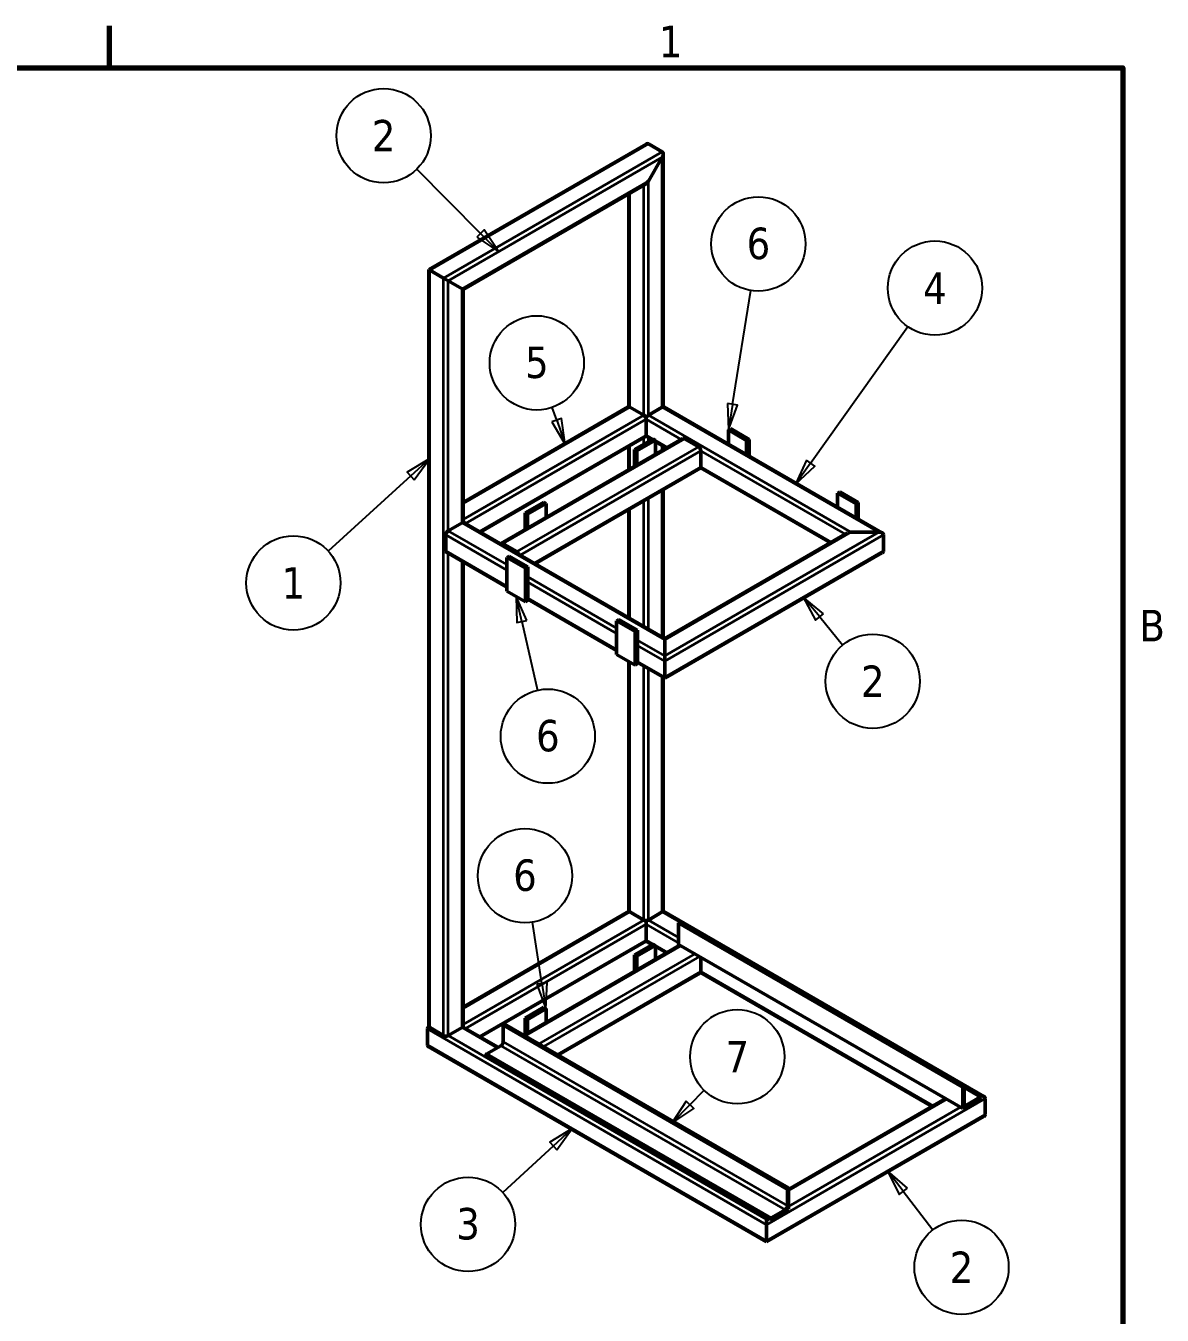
# Model space of a CAD drawing. Header units: millimetres. Extents: x 66 to 8570, y 188 to 5400.
# Drawn here: x 6315 to 8519, y 2854 to 5354 of the extents above; entities that cross this region are included whole.
import ezdxf

# ---------------------------------------------------------------- set-up
doc = ezdxf.new("R2010")
doc.units = ezdxf.units.MM
doc.header["$LTSCALE"] = 20
for name, color, linetype, lineweight in [('Border (ANSI)', 7, 'Continuous', 70), ('Symbol (ANSI)', 3, 'Continuous', 25), ('Visible (ANSI)', 7, 'Continuous', 50), ('Visible Narrow (ANSI)', 7, 'Continuous', 35)]:
    doc.layers.add(name, color=color, linetype=linetype, lineweight=lineweight)
doc.styles.add('Note Text (ANSI)', font='tahoma.ttf')

# ---------------------------------------------------------------- blocks, each defined once
blk = doc.blocks.new('Borders Default Border')
at = {"layer": 'Border (ANSI)'}
blk.add_line((323.85, 263.65), (323.85, 267.72), dxfattribs=at)
at = {"layer": 'Border (ANSI)', "flags": 128}
blk.add_lwpolyline([(9.65, 15.75), (9.65, 263.65), (422.15, 263.65), (422.15, 15.75), (9.65, 15.75)], dxfattribs=at)
at = {"layer": 'Border (ANSI)', "char_height": 3.05, "attachment_point": 7, "style": 'Note Text (ANSI)'}
for s, insert in [('1', (377.14, 264.67)), ('B', (423.76, 208.03))]:
    blk.add_mtext(s, dxfattribs=dict(at, insert=insert))
blk = doc.blocks.new('Balloon1')
at = {"layer": 'Symbol (ANSI)'}
for p, q in [((392.74, 210.39), (391.14, 212.32)), ((393.12, 210.71), (391.14, 212.32)), ((391.14, 212.32), (392.35, 210.07)), ((392.35, 210.07), (393.12, 210.71)), ((392.74, 210.39), (394.97, 207.68))]:
    blk.add_line(p, q, dxfattribs=at)
at = {"layer": 'Symbol (ANSI)', "flags": 128}
blk.add_lwpolyline([(393.12, 210.71), (391.14, 212.32), (392.35, 210.07), (393.12, 210.71)], dxfattribs=at)
at = {"layer": 'Symbol (ANSI)'}
blk.add_circle((397.89, 204.16), 4.57, dxfattribs=at)
blk.add_solid([(393.12, 210.71), (391.14, 212.32), (392.35, 210.07), (393.12, 210.71)], dxfattribs=at)
at = {"layer": 'Symbol (ANSI)', "insert": (397.89, 204.16), "char_height": 3.05, "attachment_point": 5, "style": 'Note Text (ANSI)'}
blk.add_mtext('2', dxfattribs=at)
blk = doc.blocks.new('Balloon2')
at = {"layer": 'Symbol (ANSI)'}
for p, q in [((391.86, 225.31), (401.28, 238.57)), ((391.45, 225.6), (390.41, 223.27)), ((391.86, 225.31), (390.41, 223.27)), ((392.27, 225.02), (391.45, 225.6)), ((390.41, 223.27), (392.27, 225.02))]:
    blk.add_line(p, q, dxfattribs=at)
at = {"layer": 'Symbol (ANSI)', "flags": 128}
blk.add_lwpolyline([(391.45, 225.6), (390.41, 223.27), (392.27, 225.02), (391.45, 225.6)], dxfattribs=at)
at = {"layer": 'Symbol (ANSI)'}
blk.add_circle((403.92, 242.28), 4.57, dxfattribs=at)
blk.add_solid([(391.45, 225.6), (390.41, 223.27), (392.27, 225.02), (391.45, 225.6)], dxfattribs=at)
at = {"layer": 'Symbol (ANSI)', "insert": (403.92, 242.28), "char_height": 3.05, "attachment_point": 5, "style": 'Note Text (ANSI)'}
blk.add_mtext('4', dxfattribs=at)
blk = doc.blocks.new('Balloon3')
at = {"layer": 'Symbol (ANSI)'}
for p, q in [((384.28, 231), (386.07, 242.05)), ((383.79, 231.08), (383.88, 228.54)), ((384.77, 230.92), (383.79, 231.08)), ((384.28, 231), (383.88, 228.54)), ((383.88, 228.54), (384.77, 230.92))]:
    blk.add_line(p, q, dxfattribs=at)
at = {"layer": 'Symbol (ANSI)', "flags": 128}
blk.add_lwpolyline([(383.79, 231.08), (383.88, 228.54), (384.77, 230.92), (383.79, 231.08)], dxfattribs=at)
at = {"layer": 'Symbol (ANSI)'}
blk.add_circle((386.8, 246.56), 4.57, dxfattribs=at)
blk.add_solid([(383.79, 231.08), (383.88, 228.54), (384.77, 230.92), (383.79, 231.08)], dxfattribs=at)
at = {"layer": 'Symbol (ANSI)', "insert": (386.8, 246.59), "char_height": 3.05, "attachment_point": 5, "style": 'Note Text (ANSI)'}
blk.add_mtext('6', dxfattribs=at)
blk = doc.blocks.new('Balloon4')
at = {"layer": 'Symbol (ANSI)'}
for p, q in [((359.84, 247.58), (353.64, 253.83)), ((360.19, 247.94), (359.48, 247.23)), ((359.84, 247.58), (361.6, 245.81)), ((361.6, 245.81), (360.19, 247.94)), ((359.48, 247.23), (361.6, 245.81))]:
    blk.add_line(p, q, dxfattribs=at)
at = {"layer": 'Symbol (ANSI)', "flags": 128}
blk.add_lwpolyline([(359.48, 247.23), (361.6, 245.81), (360.19, 247.94), (359.48, 247.23)], dxfattribs=at)
at = {"layer": 'Symbol (ANSI)'}
blk.add_circle((350.44, 257.06), 4.57, dxfattribs=at)
blk.add_solid([(359.48, 247.23), (361.6, 245.81), (360.19, 247.94), (359.48, 247.23)], dxfattribs=at)
at = {"layer": 'Symbol (ANSI)', "insert": (350.44, 257.06), "char_height": 3.05, "attachment_point": 5, "style": 'Note Text (ANSI)'}
blk.add_mtext('2', dxfattribs=at)
blk = doc.blocks.new('Balloon5')
at = {"layer": 'Symbol (ANSI)'}
for p, q in [((354.91, 225.75), (352.73, 224.44)), ((353.07, 224.07), (354.91, 225.75)), ((353.4, 223.7), (354.91, 225.75)), ((353.07, 224.07), (345.06, 216.76)), ((352.73, 224.44), (353.4, 223.7))]:
    blk.add_line(p, q, dxfattribs=at)
at = {"layer": 'Symbol (ANSI)', "flags": 128}
blk.add_lwpolyline([(353.4, 223.7), (354.91, 225.75), (352.73, 224.44), (353.4, 223.7)], dxfattribs=at)
at = {"layer": 'Symbol (ANSI)'}
blk.add_circle((341.69, 213.69), 4.57, dxfattribs=at)
blk.add_solid([(353.4, 223.7), (354.91, 225.75), (352.73, 224.44), (353.4, 223.7)], dxfattribs=at)
at = {"layer": 'Symbol (ANSI)', "insert": (341.69, 213.69), "char_height": 3.05, "attachment_point": 5, "style": 'Note Text (ANSI)'}
blk.add_mtext('1', dxfattribs=at)
blk = doc.blocks.new('Balloon6')
at = {"layer": 'Symbol (ANSI)'}
for p, q in [((380.16, 163.09), (381.55, 164.5)), ((379.8, 163.44), (378.41, 161.31)), ((380.16, 163.09), (378.41, 161.31)), ((378.41, 161.31), (380.52, 162.74)), ((380.52, 162.74), (379.8, 163.44))]:
    blk.add_line(p, q, dxfattribs=at)
at = {"layer": 'Symbol (ANSI)', "flags": 128}
blk.add_lwpolyline([(379.8, 163.44), (378.41, 161.31), (380.52, 162.74), (379.8, 163.44)], dxfattribs=at)
at = {"layer": 'Symbol (ANSI)'}
blk.add_circle((384.75, 167.75), 4.57, dxfattribs=at)
blk.add_solid([(379.8, 163.44), (378.41, 161.31), (380.52, 162.74), (379.8, 163.44)], dxfattribs=at)
at = {"layer": 'Symbol (ANSI)', "insert": (384.75, 167.75), "char_height": 3.05, "attachment_point": 5, "style": 'Note Text (ANSI)'}
blk.add_mtext('7', dxfattribs=at)
blk = doc.blocks.new('Balloon7')
at = {"layer": 'Symbol (ANSI)'}
for p, q in [((400.85, 154.71), (399.33, 156.69)), ((401.25, 155.01), (399.33, 156.69)), ((399.33, 156.69), (400.45, 154.4)), ((400.45, 154.4), (401.25, 155.01)), ((400.85, 154.71), (403.73, 150.95))]:
    blk.add_line(p, q, dxfattribs=at)
at = {"layer": 'Symbol (ANSI)', "flags": 128}
blk.add_lwpolyline([(401.25, 155.01), (399.33, 156.69), (400.45, 154.4), (401.25, 155.01)], dxfattribs=at)
at = {"layer": 'Symbol (ANSI)'}
blk.add_circle((406.5, 147.33), 4.57, dxfattribs=at)
blk.add_solid([(401.25, 155.01), (399.33, 156.69), (400.45, 154.4), (401.25, 155.01)], dxfattribs=at)
at = {"layer": 'Symbol (ANSI)', "insert": (406.5, 147.33), "char_height": 3.05, "attachment_point": 5, "style": 'Note Text (ANSI)'}
blk.add_mtext('2', dxfattribs=at)
blk = doc.blocks.new('Balloon8')
at = {"layer": 'Symbol (ANSI)'}
for p, q in [((368.74, 160.78), (366.56, 159.45)), ((366.9, 159.08), (368.74, 160.78)), ((367.24, 158.72), (368.74, 160.78)), ((366.9, 159.08), (361.99, 154.58)), ((366.56, 159.45), (367.24, 158.72))]:
    blk.add_line(p, q, dxfattribs=at)
at = {"layer": 'Symbol (ANSI)', "flags": 128}
blk.add_lwpolyline([(367.24, 158.72), (368.74, 160.78), (366.56, 159.45), (367.24, 158.72)], dxfattribs=at)
at = {"layer": 'Symbol (ANSI)'}
blk.add_circle((358.63, 151.49), 4.57, dxfattribs=at)
blk.add_solid([(367.24, 158.72), (368.74, 160.78), (366.56, 159.45), (367.24, 158.72)], dxfattribs=at)
at = {"layer": 'Symbol (ANSI)', "insert": (358.63, 151.53), "char_height": 3.05, "attachment_point": 5, "style": 'Note Text (ANSI)'}
blk.add_mtext('3', dxfattribs=at)
blk = doc.blocks.new('Balloon9')
at = {"layer": 'Symbol (ANSI)'}
for p, q in [((367.23, 229.47), (366.8, 230.71)), ((367.7, 229.64), (366.75, 229.31)), ((366.75, 229.31), (368.05, 227.11)), ((367.23, 229.47), (368.05, 227.11)), ((368.05, 227.11), (367.7, 229.64))]:
    blk.add_line(p, q, dxfattribs=at)
at = {"layer": 'Symbol (ANSI)', "flags": 128}
blk.add_lwpolyline([(366.75, 229.31), (368.05, 227.11), (367.7, 229.64), (366.75, 229.31)], dxfattribs=at)
at = {"layer": 'Symbol (ANSI)'}
blk.add_circle((365.3, 235.03), 4.57, dxfattribs=at)
blk.add_solid([(366.75, 229.31), (368.05, 227.11), (367.7, 229.64), (366.75, 229.31)], dxfattribs=at)
at = {"layer": 'Symbol (ANSI)', "insert": (365.3, 235.06), "char_height": 3.05, "attachment_point": 5, "style": 'Note Text (ANSI)'}
blk.add_mtext('5', dxfattribs=at)
blk = doc.blocks.new('Balloon10')
at = {"layer": 'Symbol (ANSI)'}
for p, q in [((363.85, 209.95), (363.3, 212.39)), ((364.34, 210.06), (363.3, 212.39)), ((363.3, 212.39), (363.37, 209.84)), ((363.37, 209.84), (364.34, 210.06)), ((363.85, 209.95), (365.36, 203.27))]:
    blk.add_line(p, q, dxfattribs=at)
at = {"layer": 'Symbol (ANSI)', "flags": 128}
blk.add_lwpolyline([(364.34, 210.06), (363.3, 212.39), (363.37, 209.84), (364.34, 210.06)], dxfattribs=at)
at = {"layer": 'Symbol (ANSI)'}
blk.add_circle((366.37, 198.83), 4.57, dxfattribs=at)
blk.add_solid([(364.34, 210.06), (363.3, 212.39), (363.37, 209.84), (364.34, 210.06)], dxfattribs=at)
at = {"layer": 'Symbol (ANSI)', "insert": (366.37, 198.86), "char_height": 3.05, "attachment_point": 5, "style": 'Note Text (ANSI)'}
blk.add_mtext('6', dxfattribs=at)
blk = doc.blocks.new('Balloon11')
at = {"layer": 'Symbol (ANSI)'}
for p, q in [((365.8, 174.88), (364.87, 180.79)), ((366.3, 174.96), (365.31, 174.8)), ((365.31, 174.8), (366.19, 172.41)), ((365.8, 174.88), (366.19, 172.41)), ((366.19, 172.41), (366.3, 174.96))]:
    blk.add_line(p, q, dxfattribs=at)
at = {"layer": 'Symbol (ANSI)', "flags": 128}
blk.add_lwpolyline([(365.31, 174.8), (366.19, 172.41), (366.3, 174.96), (365.31, 174.8)], dxfattribs=at)
at = {"layer": 'Symbol (ANSI)'}
blk.add_circle((364.15, 185.3), 4.57, dxfattribs=at)
blk.add_solid([(365.31, 174.8), (366.19, 172.41), (366.3, 174.96), (365.31, 174.8)], dxfattribs=at)
at = {"layer": 'Symbol (ANSI)', "insert": (364.15, 185.33), "char_height": 3.05, "attachment_point": 5, "style": 'Note Text (ANSI)'}
blk.add_mtext('6', dxfattribs=at)

msp = doc.modelspace()

# ---------------------------------------------------------------- linework, layer by layer
at = {"layer": 'Visible (ANSI)'}
for p, q in [((7518, 5125), (7096.4, 4881.6)), ((7522.5, 5125.4), (7549.5, 5109.9)), ((7522.5, 5125.4), (7549.5, 5109.9)), ((7551.3, 4615.4), (7551.3, 5105.8)), ((7549.5, 5099.5), (7522.5, 5052.9)), ((7522.5, 5052.9), (7549.5, 5099.5)), ((7518, 5048.1), (7163, 4843.1)), ((7484.7, 4615.4), (7484.7, 5028.9)), ((7096.4, 4881.6), (7098.3, 4880.5)), ((7096.4, 3414.1), (7096.4, 4881.6)), ((7098.3, 4880.5), (7096.4, 4881.6)), ((7125.2, 4864.9), (7098.3, 4880.5)), ((7098.3, 4880.5), (7125.2, 4864.9)), ((7125.2, 4864.9), (7134.2, 4859.8)), ((7134.2, 4859.8), (7125.2, 4864.9)), ((7161.1, 4844.2), (7134.2, 4859.8)), ((7134.2, 4859.8), (7161.1, 4844.2)), ((7161.1, 4844.2), (7163, 4843.1)), ((7163, 4843.1), (7161.1, 4844.2)), ((7163, 4391.2), (7163, 4843.1)), ((7483.4, 4615.1), (7163, 4430.1)), ((7486.6, 4614.8), (7513.5, 4599.3)), ((7549.5, 4614.8), (7522.5, 4599.3)), ((7975.7, 4370.9), (7552.6, 4615.1)), ((7518, 4591.5), (7518, 4560.4)), ((7518, 4591.5), (7518, 4560.4)), ((7516.7, 4557.5), (7196.3, 4372.5)), ((7589.5, 4553.9), (7237.1, 4350.4)), ((7531.7, 4553), (7495.4, 4532.5)), ((7529.3, 4551.7), (7519.3, 4557.5)), ((7536.2, 4550.4), (7531.7, 4553)), ((7592.7, 4553.6), (7619.6, 4538)), ((7682.1, 4573.3), (7677.6, 4570.7)), ((7677.6, 4570.7), (7713.1, 4549.8)), ((7677.6, 4570.7), (7677.6, 4543)), ((7717.7, 4552.3), (7682.1, 4573.3)), ((7713.1, 4549.8), (7717.7, 4552.3)), ((7717.7, 4552.3), (7717.7, 4519.8)), ((7484.7, 4493.4), (7484.7, 4539)), ((7495.4, 4532.5), (7495.4, 4499.6)), ((7495.4, 4532.5), (7499.9, 4529.9)), ((7499.9, 4529.9), (7536.2, 4550.4)), ((7499.9, 4529.9), (7499.9, 4502.2)), ((7536.2, 4550.4), (7536.2, 4523.1)), ((7557.5, 4535.4), (7536.2, 4547.7)), ((7551.3, 4531.9), (7551.3, 4539)), ((7624.1, 4530.2), (7624.1, 4499.1)), ((7713.1, 4549.8), (7713.1, 4522.5)), ((7622.8, 4496.2), (7302.3, 4311.2)), ((7875.9, 4351.6), (7623.7, 4497.2)), ((7551.3, 4167.5), (7551.3, 4455)), ((7319.4, 4430.7), (7283.5, 4409.9)), ((7287.9, 4407.3), (7323.9, 4428.1)), ((7323.9, 4428.1), (7319.4, 4430.7)), ((7323.9, 4428.1), (7323.9, 4400.5)), ((7889.4, 4448.2), (7893.9, 4450.8)), ((7925.3, 4427.5), (7889.4, 4448.2)), ((7889.4, 4420.7), (7889.4, 4448.2)), ((7893.9, 4450.8), (7929.8, 4430.1)), ((7929.8, 4430.1), (7925.3, 4427.5)), ((7925.3, 4400), (7925.3, 4427.5)), ((7929.8, 4397.4), (7929.8, 4430.1)), ((7283.5, 4409.9), (7283.5, 4377.2)), ((7283.5, 4409.9), (7287.9, 4407.3)), ((7287.9, 4407.3), (7287.9, 4379.8)), ((7484.7, 4205.9), (7484.7, 4416.5)), ((7161.1, 4390.6), (7134.2, 4375)), ((7554.1, 4165.9), (7164.3, 4390.9)), ((7129.7, 4367.3), (7129.7, 4336.2)), ((7554.1, 4165.9), (7909.1, 4370.9)), ((7915.5, 4372.4), (7969.4, 4372.4)), ((7969.4, 4372.4), (7915.5, 4372.4)), ((7978.4, 4336.1), (7978.4, 4367.2)), ((7978.4, 4336.1), (7978.4, 4367.2)), ((7248.1, 4265.7), (7131, 4333.3)), ((7240.2, 4350.1), (7267.2, 4334.5)), ((7267.2, 4332), (7240.2, 4347.5)), ((7554.1, 4089), (7975.7, 4332.4)), ((7163, 3414.1), (7163, 4314.8)), ((7252.6, 4326), (7248.1, 4323.4)), ((7248.1, 4323.4), (7248.1, 4258.1)), ((7248.1, 4323.4), (7284, 4302.7)), ((7288.5, 4305.3), (7252.6, 4326)), ((7284, 4302.7), (7288.5, 4305.3)), ((7284, 4302.7), (7284, 4237.3)), ((7288.5, 4305.3), (7288.5, 4239.9)), ((7248.1, 4258.1), (7284, 4237.3)), ((7284, 4237.3), (7288.5, 4239.9)), ((7460.9, 4142.8), (7288.5, 4242.3)), ((7465.4, 4203.1), (7460.9, 4200.5)), ((7501.3, 4182.4), (7465.4, 4203.1)), ((7460.9, 4200.5), (7460.9, 4135.2)), ((7460.9, 4200.5), (7496.9, 4179.8)), ((7496.9, 4179.8), (7501.3, 4182.4)), ((7496.9, 4179.8), (7496.9, 4114.5)), ((7501.3, 4182.4), (7501.3, 4117.1)), ((7554.1, 4165.9), (7554.1, 4163.7)), ((7554.1, 4163.7), (7554.1, 4165.9)), ((7554.1, 4132.6), (7554.1, 4163.7)), ((7554.1, 4163.7), (7554.1, 4132.6)), ((7460.9, 4135.2), (7496.9, 4114.5)), ((7554.1, 4132.6), (7554.1, 4122.2)), ((7554.1, 4122.2), (7554.1, 4132.6)), ((7484.7, 3638.3), (7484.7, 4121.5)), ((7496.9, 4114.5), (7501.3, 4117.1)), ((7554.1, 4089), (7501.3, 4119.4)), ((7554.1, 4122.2), (7554.1, 4091.1)), ((7554.1, 4091.1), (7554.1, 4122.2)), ((7551.3, 3638.3), (7551.3, 4090.6)), ((7554.1, 4091.1), (7554.1, 4089)), ((7554.1, 4089), (7554.1, 4091.1)), ((7485.1, 3637), (7163, 3451)), ((7513.5, 3620.1), (7486.6, 3635.7)), ((7549.5, 3635.7), (7522.5, 3620.1)), ((8173, 3277.8), (7550.9, 3637)), ((7518, 3619), (7518, 3612.3)), ((7518, 3612.3), (7518, 3619)), ((7518, 3581.2), (7518, 3612.3)), ((7518, 3612.3), (7518, 3581.2)), ((7581.1, 3614.4), (7581.2, 3614.5)), ((7581.1, 3614.4), (8132.7, 3296)), ((7581.1, 3572.9), (7581.1, 3614.4)), ((7582.7, 3614.6), (8134.3, 3296.2)), ((7518, 3579.1), (7196.3, 3393.3)), ((7518, 3581.2), (7518, 3579.1)), ((7518, 3579.1), (7518, 3581.2)), ((7529.8, 3572.3), (7518, 3579.1)), ((7583.7, 3571.4), (7281.4, 3396.9)), ((7531.5, 3573.3), (7495.6, 3552.6)), ((7495.6, 3552.6), (7495.6, 3520.5)), ((7495.6, 3552.6), (7500.1, 3550)), ((7500.1, 3550), (7536, 3570.7)), ((7536, 3570.7), (7531.5, 3573.3)), ((7536, 3570.7), (7536, 3543.9)), ((7557.5, 3556.3), (7536, 3568.7)), ((7581.1, 3572.9), (8132.7, 3254.5)), ((7500.1, 3550), (7500.1, 3523.1)), ((7624.1, 3548.1), (7624.1, 3520)), ((7622.8, 3517.1), (7348, 3358.4)), ((8073.1, 3258.6), (7623.7, 3518.1)), ((7319.4, 3450.9), (7283.5, 3430.1)), ((7323.9, 3448.3), (7319.4, 3450.9)), ((7283.5, 3430.1), (7283.5, 3398.1)), ((7283.5, 3430.1), (7287.9, 3427.5)), ((7287.9, 3427.5), (7323.9, 3448.3)), ((7287.9, 3427.5), (7287.9, 3400.6)), ((7323.9, 3448.3), (7323.9, 3421.4)), ((7093.8, 3377.8), (7093.8, 3408.9)), ((7093.8, 3408.9), (7093.8, 3377.8)), ((7096.8, 3412.8), (7096.4, 3412.5)), ((7125.2, 3395.9), (7098.3, 3411.5)), ((7161.1, 3411.5), (7134.2, 3395.9)), ((7230.9, 3373.3), (7163, 3412.5)), ((7240.6, 3384.1), (7240.6, 3415.3)), ((7242.7, 3419.1), (7242.8, 3419.1)), ((7242.8, 3419.1), (7794.4, 3100.7)), ((7209.1, 3360.7), (7236.1, 3376.3)), ((7751.4, 2995.9), (7096.4, 3374.1)), ((7206.9, 3356.9), (7206.9, 3357)), ((7206.9, 3356.9), (7758.4, 3038.5)), ((8132.7, 3254.5), (8132.7, 3296)), ((8132.7, 3296), (8132.7, 3296)), ((8134.3, 3296.2), (8167.9, 3276.7)), ((8134.9, 3294.8), (8134.9, 3263.6)), ((8139.4, 3261), (8166.4, 3276.6)), ((8163.5, 3279.3), (8166.7, 3279.3)), ((8166.7, 3279.3), (8163.5, 3279.3)), ((8099.4, 3273.7), (7794.4, 3097.6)), ((8168.6, 3275.2), (8132.7, 3254.5)), ((8168.6, 3275.4), (8168.6, 3275.2)), ((8175.6, 3243), (8175.6, 3274.1)), ((8175.6, 3274.1), (8175.6, 3243)), ((8173, 3239.4), (7751.4, 2995.9)), ((7792.1, 3065.7), (7792.1, 3096.9)), ((7794.3, 3100.6), (7794.4, 3100.7)), ((7794.4, 3100.7), (7794.4, 3059.2)), ((7794.4, 3059.2), (7758.4, 3038.5)), ((7760.6, 3042.3), (7787.6, 3057.9)), ((7751.4, 3039.6), (7751.4, 3042.5)), ((7751.4, 3042.5), (7751.4, 3039.6)), ((7751.4, 3039.6), (7751.4, 3029.2)), ((7751.4, 3029.2), (7751.4, 3039.6)), ((7751.4, 3029.2), (7751.4, 2998.1)), ((7751.4, 3029.2), (7751.4, 2998.1)), ((7758.4, 3038.5), (7758.4, 3038.6)), ((7751.4, 2998.1), (7751.4, 2995.9)), ((7751.4, 2995.9), (7751.4, 2998.1))]:
    msp.add_line(p, q, dxfattribs=at)
for centre, major_axis, start_param, end_param in [((7518, 5117.7), (-4.49, -7.78), 3.141593, 3.926991), ((7518, 5117.7), (-4.49, -7.78), 3.141593, 3.926991), ((7545, 5102.1), (-4.49, -7.78), 1.570796, 3.141593), ((7545, 5102.1), (-4.49, -7.78), 1.570796, 3.141593), ((7518, 5055.5), (4.49, 7.78), 3.926991, 4.712389), ((7518, 5055.5), (4.49, 7.78), 3.926991, 4.712389), ((7486.6, 4609.6), (-3.18, 5.5), 5.497787, 6.283185), ((7549.5, 4609.6), (3.17, 5.5), 0, 0.785398), ((7513.5, 4594.1), (3.18, -5.5), 0.785398, 2.356194), ((7522.5, 4594.1), (-3.17, -5.5), 3.926991, 5.497787), ((7513.5, 4563), (3.18, -5.5), 0, 0.785398), ((7522.5, 4563), (-3.17, -5.5), 5.497787, 6.283185), ((7592.7, 4548.4), (-3.18, 5.5), 5.497787, 6.283185), ((7619.6, 4532.8), (3.18, -5.5), 0.785398, 2.356194), ((7619.6, 4501.7), (3.18, -5.5), 0, 0.785398), ((7161.1, 4385.4), (3.17, 5.5), 0, 0.785398), ((7161.1, 4390.6), (3.18, -5.5), 1.212477, 1.929116), ((7134.2, 4369.9), (-3.17, -5.5), 3.926991, 5.497787), ((7240.2, 4344.9), (-3.18, 5.5), 5.497787, 6.641505), ((7915.5, 4367.2), (8.98, 0), 1.570796, 2.356194), ((7915.5, 4367.2), (8.98, 0), 1.570796, 2.356194), ((7969.4, 4367.2), (-8.98, 0), 3.141593, 4.712389), ((7969.4, 4367.2), (-8.98, 0), 3.141593, 4.712389), ((7134.2, 4338.8), (-3.17, -5.5), 5.497787, 6.283185), ((7240.2, 4344.9), (-1.59, 2.75), 5.497787, 6.09229), ((7267.2, 4329.4), (3.18, -5.5), 1.212477, 2.356194), ((7267.2, 4329.4), (-1.59, 2.75), 4.903284, 5.497787), ((7969.4, 4336.1), (-8.98, 0), 2.356194, 3.141593), ((7969.4, 4336.1), (-8.98, 0), 2.356194, 3.141593), ((7491.1, 3638.3), (-6.35, 0), 0, 0.785398), ((7545, 3638.3), (6.35, 0), 5.497787, 6.283185), ((7518, 3622.7), (-6.35, 0), 0.785398, 2.356194), ((7581.2, 3612), (1.52, 2.64), 0, 0.785398), ((7619.6, 3522.6), (3.18, -5.5), 0, 0.785398), ((7102.7, 3408.9), (8.98, 0), 2.293531, 3.141593), ((7102.7, 3408.9), (8.98, 0), 2.293531, 3.141593), ((7102.7, 3414.1), (-6.35, 0), 0, 0.785398), ((7156.6, 3414.1), (6.35, 0), 5.497787, 6.283185), ((7156.6, 3408.9), (-8.98, 0), 3.926991, 3.989655), ((7156.6, 3408.9), (-8.98, 0), 3.926991, 3.989655), ((7242.7, 3416.6), (1.52, 2.64), 0.785398, 2.356194), ((7102.7, 3377.8), (8.98, 0), 3.141593, 3.926991), ((7102.7, 3377.8), (8.98, 0), 3.141593, 3.926991), ((7129.7, 3398.5), (-6.35, 0), 0.785398, 2.356194), ((7236.1, 3381.5), (3.17, 5.5), 3.926991, 5.497787), ((7209.1, 3358.2), (1.52, 2.64), 0.785398, 2.356194), ((8132.7, 3293.5), (1.52, 2.64), 5.497787, 7.068583), ((8166.4, 3274.1), (1.52, 2.64), 5.497787, 7.068583), ((8166.7, 3274.1), (-8.98, 0), 3.141593, 4.712389), ((8166.7, 3274.1), (-8.98, 0), 3.141593, 4.712389), ((8139.4, 3266.2), (-3.17, -5.5), 5.497787, 7.068583), ((8166.7, 3243), (-8.98, 0), 2.356194, 3.141593), ((8166.7, 3243), (-8.98, 0), 2.356194, 3.141593), ((7794.3, 3098.1), (1.52, 2.64), 0.785398, 2.356194), ((7787.6, 3063.1), (3.17, 5.5), 3.926991, 5.497787), ((7760.6, 3039.8), (1.52, 2.64), 0.785398, 2.356194)]:
    msp.add_ellipse(centre, major_axis=major_axis, ratio=0.57735, start_param=start_param, end_param=end_param, dxfattribs=at)
at = {"layer": 'Visible Narrow (ANSI)'}
for p, q in [((7522.5, 5125.4), (7098.3, 4880.5)), ((7549.5, 5109.9), (7125.2, 4864.9)), ((7549.5, 5099.5), (7134.2, 4859.8)), ((7549.5, 4614.8), (7549.5, 5099.5)), ((7522.5, 5052.9), (7161.1, 4844.2)), ((7522.5, 4599.3), (7522.5, 5052.9)), ((7486.6, 4614.8), (7486.6, 5030)), ((7513.5, 4599.3), (7513.5, 5045.5)), ((7098.3, 3411.5), (7098.3, 4880.5)), ((7125.2, 3395.9), (7125.2, 4864.9)), ((7134.2, 4375), (7134.2, 4859.8)), ((7161.1, 4390.6), (7161.1, 4844.2)), ((7486.6, 4614.8), (7163, 4428)), ((7969.4, 4372.4), (7549.5, 4614.8)), ((7513.5, 4599.3), (7163, 4396.9)), ((7518, 4591.5), (7167.5, 4389.1)), ((7586.3, 4552.1), (7518, 4591.5)), ((7915.5, 4372.4), (7522.5, 4599.3)), ((7518, 4560.4), (7194.4, 4373.5)), ((7592.7, 4553.6), (7240.2, 4350.1)), ((7513.5, 4542.8), (7513.5, 4555.6)), ((7531.2, 4552.8), (7518, 4560.4)), ((7522.5, 4547.8), (7522.5, 4555.6)), ((7619.6, 4538), (7267.2, 4334.5)), ((7624.1, 4530.2), (7273.5, 4327.8)), ((7486.6, 4494.5), (7486.6, 4540.1)), ((7559.4, 4536.5), (7536.2, 4549.9)), ((7549.5, 4530.8), (7549.5, 4540.1)), ((7904.7, 4368.3), (7624.1, 4530.2)), ((7624.1, 4499.1), (7300.5, 4312.3)), ((7877.7, 4352.7), (7624.1, 4499.1)), ((7549.5, 4168.5), (7549.5, 4453.9)), ((7513.5, 4189.3), (7513.5, 4433.2)), ((7522.5, 4184.1), (7522.5, 4438.3)), ((7486.6, 4204.8), (7486.6, 4417.6)), ((7554.1, 4163.7), (7161.1, 4390.6)), ((7248.1, 4298.9), (7129.7, 4367.3)), ((7248.1, 4309.3), (7134.2, 4375)), ((7554.1, 4132.6), (7969.4, 4372.4)), ((7554.1, 4163.7), (7915.5, 4372.4)), ((7554.1, 4122.2), (7978.4, 4367.2)), ((7248.1, 4267.8), (7129.7, 4336.2)), ((7134.2, 3395.9), (7134.2, 4331.4)), ((7240.2, 4347.5), (7239.9, 4347.3)), ((7267.2, 4332), (7266.8, 4331.7)), ((7554.1, 4091.1), (7978.4, 4336.1)), ((7161.1, 3411.5), (7161.1, 4315.9)), ((7460.9, 4186.4), (7288.5, 4285.9)), ((7460.9, 4176), (7288.5, 4275.6)), ((7460.9, 4144.9), (7288.5, 4244.5)), ((7554.1, 4132.6), (7501.3, 4163.1)), ((7554.1, 4122.2), (7501.3, 4152.7)), ((7486.6, 3635.7), (7486.6, 4120.4)), ((7554.1, 4091.1), (7501.3, 4121.6)), ((7513.5, 3620.1), (7513.5, 4112.4)), ((7522.5, 3620.1), (7522.5, 4107.2)), ((7549.5, 3635.7), (7549.5, 4091.7)), ((7486.6, 3635.7), (7163, 3448.8)), ((8166.7, 3279.3), (7549.5, 3635.7)), ((7513.5, 3620.1), (7163, 3417.7)), ((7518, 3612.3), (7167.5, 3409.9)), ((7581.1, 3575.9), (7518, 3612.3)), ((7581.1, 3586.3), (7522.5, 3620.1)), ((7581.2, 3614.5), (8132.7, 3296)), ((7518, 3581.2), (7194.4, 3394.4)), ((7559.4, 3557.4), (7518, 3581.2)), ((7585.6, 3570.3), (7283.2, 3395.8)), ((7612.5, 3554.8), (7310.2, 3380.2)), ((7621.5, 3549.6), (7319.2, 3375)), ((7624.1, 3520), (7346.1, 3359.5)), ((8075, 3259.7), (7624.1, 3520)), ((7751.4, 3029.2), (7093.8, 3408.9)), ((7229, 3372.3), (7161.1, 3411.5)), ((7240.6, 3415.3), (7792.1, 3096.9)), ((7242.7, 3419.1), (7794.3, 3100.6)), ((7751.4, 2998.1), (7093.8, 3377.8)), ((7751.4, 3039.6), (7134.2, 3395.9)), ((7236.1, 3376.3), (7787.6, 3057.9)), ((7240.6, 3384.1), (7792.1, 3065.7)), ((7206.9, 3357), (7758.4, 3038.6)), ((7209.1, 3360.7), (7760.6, 3042.3)), ((8134.9, 3294.8), (8166.4, 3276.6)), ((8166.7, 3279.3), (8165.1, 3278.4)), ((8175.6, 3274.1), (7751.4, 3029.2)), ((8101.2, 3272.7), (7794.4, 3095.5)), ((8128.2, 3257.1), (7794.4, 3064.4)), ((8134.9, 3263.6), (8139.4, 3261)), ((8175.6, 3243), (7751.4, 2998.1)), ((7754, 3041.1), (7751.4, 3039.6))]:
    msp.add_line(p, q, dxfattribs=at)

# ---------------------------------------------------------------- block references
at = {"xscale": 20, "yscale": 20, "zscale": 20}
msp.add_blockref('Borders Default Border', (0, 0), dxfattribs=at)
at = {"layer": 'Symbol (ANSI)', "xscale": 20, "yscale": 20, "zscale": 20}
for name in ['Balloon4', 'Balloon3', 'Balloon2', 'Balloon9', 'Balloon5', 'Balloon10', 'Balloon1', 'Balloon11', 'Balloon6', 'Balloon8', 'Balloon7']:
    msp.add_blockref(name, (0, 0), dxfattribs=at)

doc.saveas('drawing.dxf')
